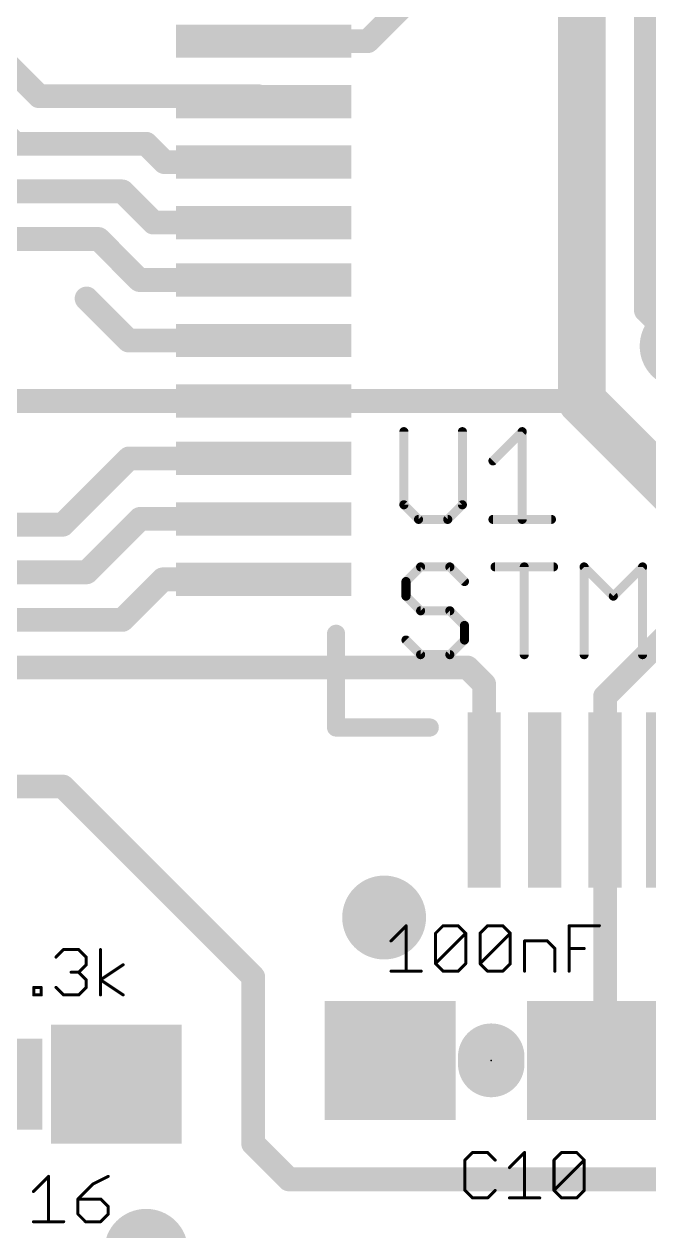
# Model space of a CAD drawing. Extents: x -0.4 to 70.1, y -0.1 to 70.1.
# Drawn here: x 12.88 to 18.12, y 39.97 to 50.11 of the extents above; entities that cross this region are included whole.
import ezdxf

# ---------------------------------------------------------------- set-up
doc = ezdxf.new("R2010")
doc.units = 0
for name, color, linetype in [('1', 22, 'CONTINUOUS'), ('18', 82, 'CONTINUOUS'), ('21', 253, 'CONTINUOUS'), ('23', 7, 'CONTINUOUS'), ('25', 253, 'CONTINUOUS'), ('27', 253, 'CONTINUOUS')]:
    doc.layers.add(name, color=color, linetype=linetype)

# ---------------------------------------------------------------- blocks, each defined once
blk = doc.blocks.new('RECT')
blk.add_solid([(-0.5, -0.5), (0.5, -0.5), (-0.5, 0.5), (0.5, 0.5)])
blk = doc.blocks.new('ROUNDV')
at = {"const_width": 0.5}
blk.add_lwpolyline([(0, -0.25, 1), (0, 0.25, 1), (0, -0.25)], format="xyb", dxfattribs=at)

msp = doc.modelspace()

# ---------------------------------------------------------------- linework, layer by layer
at = {"layer": '1'}
for points, const_width in [([(18.1, 47.7), (18.1, 53.6)], 0.2), ([(17.5606, 46.9394), (17.5606, 51.9394)], 0.4), ([(16.2, 50.4), (15.762, 49.962)], 0.2), ([(13, 49.5), (12.5, 50)], 0.2), ([(15.762, 49.962), (14.8866, 49.962)], 0.2), ([(12.3, 49.6), (12.8, 49.1)], 0.2), ([(14.8406, 49.5), (13, 49.5)], 0.2), ([(14.8406, 49.5), (14.8866, 49.454)], 0.2), ([(12.8, 49.1), (13.9, 49.1)], 0.2), ([(13.9, 49.1), (14.054, 48.946)], 0.2), ([(14.054, 48.946), (14.8866, 48.946)], 0.2), ([(13.7, 48.7), (12.6, 48.7)], 0.2), ([(13.962, 48.438), (13.7, 48.7)], 0.2), ([(14.8866, 48.438), (13.962, 48.438)], 0.2), ([(13.5, 48.3), (12.4, 48.3)], 0.2), ([(13.8446, 47.9554), (13.5, 48.3)], 0.2), ([(14.8866, 47.9554), (13.8446, 47.9554)], 0.2), ([(13.7526, 47.4474), (13.4, 47.8)], 0.2), ([(18.4, 47.4), (18.1, 47.7)], 0.2), ([(14.8866, 47.4474), (13.7526, 47.4474)], 0.2), ([(18.9, 45.6), (17.5606, 46.9394)], 0.4), ([(14.8866, 46.9394), (12.4106, 46.9394)], 0.2), ([(17.5606, 46.9394), (14.8866, 46.9394)], 0.2), ([(13.7568, 46.4568), (13.2, 45.9)], 0.2), ([(14.8866, 46.4568), (13.7568, 46.4568)], 0.2), ([(13.8488, 45.9488), (13.4, 45.5)], 0.2), ([(14.8866, 45.9488), (13.8488, 45.9488)], 0.2), ([(13.2, 45.9), (7.58, 45.9)], 0.2), ([(17.7568, 44.4568), (18.9, 45.6)], 0.2), ([(13.4, 45.5), (5.44, 45.5)], 0.2), ([(14.0408, 45.4408), (13.7, 45.1)], 0.2), ([(14.8866, 45.4408), (14.0408, 45.4408)], 0.2), ([(13.7, 45.1), (3.3, 45.1)], 0.2), ([(16.6, 44.7), (2.8, 44.7)], 0.2), ([(16.7408, 44.5592), (16.6, 44.7)], 0.2), ([(16.7408, 43.5866), (16.7408, 44.5592)], 0.2), ([(17.7568, 43.5866), (17.7568, 44.4568)], 0.2), ([(13.2, 43.7), (7.6, 43.7)], 0.2), ([(14.8, 42.1), (13.2, 43.7)], 0.2), ([(17.7568, 43.5866), (17.7568, 41.5068)], 0.2), ([(14.8, 40.7), (14.8, 42.1)], 0.2), ([(17.7568, 41.5068), (17.65, 41.4)], 0.2), ([(15.1, 40.4), (14.8, 40.7)], 0.2), ([(18.3, 40.4), (15.1, 40.4)], 0.2)]:
    msp.add_lwpolyline(points, dxfattribs=dict(at, const_width=const_width))
for points, const_width in [([(14.8866, 50.012, 1), (14.8866, 49.912)], 0.1), ([(15.7266, 49.9974, 1), (15.7974, 49.9266)], 0.1), ([(15.762, 49.912, 1), (15.762, 50.012)], 0.1), ([(13, 49.55, 1), (13, 49.45)], 0.1), ([(12.9646, 49.4646, 1), (13.0354, 49.5354)], 0.1), ([(14.876, 49.5354, 1), (14.8052, 49.4646)], 0.1), ([(14.8406, 49.45, 1), (14.8406, 49.55)], 0.1), ([(14.8512, 49.4186, 1), (14.922, 49.4894)], 0.1), ([(12.7646, 49.0646, 1), (12.8354, 49.1354)], 0.1), ([(13.9354, 49.1354, 1), (13.8646, 49.0646)], 0.1), ([(13.9, 49.05, 1), (13.9, 49.15)], 0.1), ([(14.054, 48.996, 1), (14.054, 48.896)], 0.1), ([(14.0186, 48.9106, 1), (14.0894, 48.9814)], 0.1), ([(14.8866, 48.896, 1), (14.8866, 48.996)], 0.1), ([(13.7354, 48.7354, 1), (13.6646, 48.6646)], 0.1), ([(13.7, 48.65, 1), (13.7, 48.75)], 0.1), ([(13.962, 48.488, 1), (13.962, 48.388)], 0.1), ([(13.9266, 48.4026, 1), (13.9974, 48.4734)], 0.1), ([(14.8866, 48.388, 1), (14.8866, 48.488)], 0.1), ([(13.5354, 48.3354, 1), (13.4646, 48.2646)], 0.1), ([(13.5, 48.25, 1), (13.5, 48.35)], 0.1), ([(13.8446, 48.0054, 1), (13.8446, 47.9054)], 0.1), ([(14.8866, 47.9054, 1), (14.8866, 48.0054)], 0.1), ([(13.8092, 47.92, 1), (13.88, 47.9908)], 0.1), ([(13.4354, 47.8354, 1), (13.3646, 47.7646)], 0.1), ([(18.1354, 47.7354, 1), (18.0646, 47.6646)], 0.1), ([(18.05, 47.7, 1), (18.15, 47.7)], 0.1), ([(13.7526, 47.4974, 1), (13.7526, 47.3974)], 0.1), ([(14.8866, 47.3974, 1), (14.8866, 47.4974)], 0.1), ([(13.7172, 47.412, 1), (13.788, 47.4828)], 0.1), ([(17.6313, 47.0101, 1), (17.4899, 46.8687)], 0.2), ([(14.8866, 46.9894, 1), (14.8866, 46.8894)], 0.1), ([(14.8866, 46.8894, 1), (14.8866, 46.9894)], 0.1), ([(17.4606, 46.9394, 1), (17.6606, 46.9394)], 0.2), ([(17.5606, 46.8894, 1), (17.5606, 46.9894)], 0.1), ([(13.7568, 46.5068, 1), (13.7568, 46.4068)], 0.1), ([(13.7922, 46.4214, 1), (13.7214, 46.4922)], 0.1), ([(14.8866, 46.4068, 1), (14.8866, 46.5068)], 0.1), ([(13.8488, 45.9988, 1), (13.8488, 45.8988)], 0.1), ([(13.8842, 45.9134, 1), (13.8134, 45.9842)], 0.1), ([(14.8866, 45.8988, 1), (14.8866, 45.9988)], 0.1), ([(13.1646, 45.9354, 1), (13.2354, 45.8646)], 0.1), ([(13.2, 45.85, 1), (13.2, 45.95)], 0.1), ([(13.3646, 45.5354, 1), (13.4354, 45.4646)], 0.1), ([(13.4, 45.45, 1), (13.4, 45.55)], 0.1), ([(14.0408, 45.4908, 1), (14.0408, 45.3908)], 0.1), ([(14.0762, 45.4054, 1), (14.0054, 45.4762)], 0.1), ([(14.8866, 45.3908, 1), (14.8866, 45.4908)], 0.1), ([(13.6646, 45.1354, 1), (13.7354, 45.0646)], 0.1), ([(13.7, 45.05, 1), (13.7, 45.15)], 0.1), ([(16.6354, 44.7354, 1), (16.5646, 44.6646)], 0.1), ([(16.6, 44.65, 1), (16.6, 44.75)], 0.1), ([(16.7908, 44.5592, 1), (16.6908, 44.5592)], 0.1), ([(16.7054, 44.5238, 1), (16.7762, 44.5946)], 0.1), ([(17.7214, 44.4922, 1), (17.7922, 44.4214)], 0.1), ([(17.8068, 44.4568, 1), (17.7068, 44.4568)], 0.1), ([(13.2354, 43.7354, 1), (13.1646, 43.6646)], 0.1), ([(13.2, 43.65, 1), (13.2, 43.75)], 0.1), ([(16.6908, 43.5866, 1), (16.7908, 43.5866)], 0.1), ([(17.8068, 43.5866, 1), (17.7068, 43.5866)], 0.1), ([(17.7068, 43.5866, 1), (17.8068, 43.5866)], 0.1), ([(14.85, 42.1, 1), (14.75, 42.1)], 0.1), ([(14.7646, 42.0646, 1), (14.8354, 42.1354)], 0.1), ([(17.7922, 41.4714, 1), (17.7214, 41.5422)], 0.1), ([(17.6146, 41.4354, 1), (17.6854, 41.3646)], 0.1), ([(17.7068, 41.5068, 1), (17.8068, 41.5068)], 0.1), ([(14.8354, 40.7354, 1), (14.7646, 40.6646)], 0.1), ([(14.75, 40.7, 1), (14.85, 40.7)], 0.1), ([(15.1, 40.45, 1), (15.1, 40.35)], 0.1), ([(15.0646, 40.3646, 1), (15.1354, 40.4354)], 0.1)]:
    msp.add_lwpolyline(points, format="xyb", dxfattribs=dict(at, const_width=const_width))
at = {"layer": '21'}
for points, const_width in [([(16.0662, 46.6816), (16.0662, 46.0673)], 0.0762), ([(16.5577, 46.0673), (16.5577, 46.6816)], 0.0762), ([(16.8146, 46.4359), (17.0603, 46.6816)], 0.0762), ([(17.0603, 46.6816), (17.0603, 45.9444)], 0.0762), ([(16.0662, 46.0673), (16.1891, 45.9444)], 0.0762), ([(16.4348, 45.9444), (16.5577, 46.0673)], 0.0762), ([(16.1891, 45.9444), (16.4348, 45.9444)], 0.0762), ([(16.8146, 45.9444), (17.3061, 45.9444)], 0.0762), ([(15.4962, 44.9836), (15.4962, 44.1962)], 0.1524), ([(15.4962, 44.1962), (16.2836, 44.1962)], 0.1524), ([(16.8, 41.3695), (16.8, 41.4305)], 0.5588)]:
    msp.add_lwpolyline(points, dxfattribs=dict(at, const_width=const_width))
for points, const_width in [([(16.0852, 46.6816, 1), (16.0471, 46.6816)], 0.0381), ([(16.5767, 46.6816, 1), (16.5386, 46.6816)], 0.0381), ([(17.0794, 46.6816, 1), (17.0413, 46.6816)], 0.0381), ([(17.0738, 46.6682, 1), (17.0469, 46.6951)], 0.0381), ([(16.8011, 46.4494, 1), (16.8281, 46.4224)], 0.0381), ([(16.0797, 46.0807, 1), (16.0527, 46.0538)], 0.0381), ([(16.0471, 46.0673, 1), (16.0852, 46.0673)], 0.0381), ([(16.5386, 46.0673, 1), (16.5767, 46.0673)], 0.0381), ([(16.5711, 46.0538, 1), (16.5442, 46.0807)], 0.0381), ([(16.1891, 45.9634, 1), (16.1891, 45.9253)], 0.0381), ([(16.1756, 45.9309, 1), (16.2025, 45.9579)], 0.0381), ([(16.4213, 45.9579, 1), (16.4483, 45.9309)], 0.0381), ([(16.4348, 45.9253, 1), (16.4348, 45.9634)], 0.0381), ([(16.8146, 45.9634, 1), (16.8146, 45.9253)], 0.0381), ([(17.0413, 45.9444, 1), (17.0794, 45.9444)], 0.0381), ([(17.3061, 45.9253, 1), (17.3061, 45.9634)], 0.0381), ([(15.5343, 44.9836, 1), (15.4581, 44.9836)], 0.0762), ([(15.4962, 44.2343, 1), (15.4962, 44.1581)], 0.0762), ([(15.4581, 44.1962, 1), (15.5343, 44.1962)], 0.0762), ([(16.2836, 44.1581, 1), (16.2836, 44.2343)], 0.0762), ([(16.9397, 41.4305, 1), (16.6603, 41.4305)], 0.2794), ([(16.6603, 41.3695, 1), (16.9397, 41.3695)], 0.2794)]:
    msp.add_lwpolyline(points, format="xyb", dxfattribs=dict(at, const_width=const_width))
at = {"layer": '23'}
msp.add_point((16.8, 41.4), dxfattribs=at)
at = {"layer": '25', "const_width": 0.0254}
for points in [[(16.6426, 40.6256), (16.5791, 40.5621)], [(16.5791, 40.5621), (16.5791, 40.3079)], [(16.7697, 40.6256), (16.6426, 40.6256)], [(16.8333, 40.5621), (16.7697, 40.6256)], [(16.9533, 40.4985), (17.0804, 40.6256)], [(17.0804, 40.6256), (17.0804, 40.2443)], [(17.3275, 40.5621), (17.391, 40.6256)], [(17.3275, 40.3079), (17.3275, 40.5621)], [(17.3275, 40.3079), (17.5817, 40.5621)], [(17.391, 40.6256), (17.5182, 40.6256)], [(17.5182, 40.6256), (17.5817, 40.5621)], [(17.5817, 40.5621), (17.5817, 40.3079)], [(12.9533, 40.2985), (13.0804, 40.4256)], [(13.0804, 40.4256), (13.0804, 40.0443)], [(13.4546, 40.3621), (13.3275, 40.235)], [(13.5817, 40.4256), (13.4546, 40.3621)], [(13.3275, 40.235), (13.3275, 40.1079)], [(13.5182, 40.235), (13.3275, 40.235)], [(13.5817, 40.1714), (13.5182, 40.235)], [(16.5791, 40.3079), (16.6426, 40.2443)], [(16.6426, 40.2443), (16.7697, 40.2443)], [(16.7697, 40.2443), (16.8333, 40.3079)], [(16.9533, 40.2443), (17.2075, 40.2443)], [(17.391, 40.2443), (17.3275, 40.3079)], [(17.5182, 40.2443), (17.391, 40.2443)], [(17.5817, 40.3079), (17.5182, 40.2443)], [(13.5817, 40.1079), (13.5817, 40.1714)], [(12.9533, 40.0443), (13.2075, 40.0443)], [(13.3275, 40.1079), (13.391, 40.0443)], [(13.391, 40.0443), (13.5182, 40.0443)], [(13.5182, 40.0443), (13.5817, 40.1079)]]:
    msp.add_lwpolyline(points, dxfattribs=at)
at = {"layer": '25', "const_width": 0.0127}
for points in [[(16.5854, 40.5621, 1), (16.5727, 40.5621)], [(16.5746, 40.5666, 1), (16.5836, 40.5576)], [(16.6426, 40.632, 1), (16.6426, 40.6193)], [(16.6471, 40.6211, 1), (16.6381, 40.6301)], [(16.7742, 40.6301, 1), (16.7653, 40.6211)], [(16.7697, 40.6193, 1), (16.7697, 40.632)], [(16.8288, 40.5576, 1), (16.8378, 40.5666)], [(17.0867, 40.6256, 1), (17.074, 40.6256)], [(17.0849, 40.6211, 1), (17.0759, 40.6301)], [(17.3338, 40.5621, 1), (17.3211, 40.5621)], [(17.323, 40.5666, 1), (17.332, 40.5576)], [(17.391, 40.632, 1), (17.391, 40.6193)], [(17.3955, 40.6211, 1), (17.3866, 40.6301)], [(17.5226, 40.6301, 1), (17.5137, 40.6211)], [(17.5182, 40.6193, 1), (17.5182, 40.632)], [(17.5881, 40.5621, 1), (17.5754, 40.5621)], [(17.5862, 40.5576, 1), (17.5772, 40.5666)], [(17.5772, 40.5576, 1), (17.5862, 40.5666)], [(16.9488, 40.503, 1), (16.9578, 40.494)], [(13.0867, 40.4256, 1), (13.074, 40.4256)], [(13.0849, 40.4211, 1), (13.0759, 40.4301)], [(13.4518, 40.3677, 1), (13.4574, 40.3564)], [(13.4591, 40.3576, 1), (13.4501, 40.3666)], [(13.5845, 40.4199, 1), (13.5789, 40.4313)], [(12.9488, 40.303, 1), (12.9578, 40.294)], [(13.3338, 40.235, 1), (13.3211, 40.235)], [(13.3275, 40.2413, 1), (13.3275, 40.2286)], [(13.323, 40.2395, 1), (13.332, 40.2305)], [(13.5226, 40.2395, 1), (13.5137, 40.2305)], [(13.5182, 40.2286, 1), (13.5182, 40.2413)], [(16.5836, 40.3123, 1), (16.5746, 40.3034)], [(16.5727, 40.3079, 1), (16.5854, 40.3079)], [(16.6426, 40.2507, 1), (16.6426, 40.238)], [(16.6381, 40.2398, 1), (16.6471, 40.2488)], [(16.7653, 40.2488, 1), (16.7742, 40.2398)], [(16.7697, 40.238, 1), (16.7697, 40.2507)], [(16.8378, 40.3034, 1), (16.8288, 40.3123)], [(16.9533, 40.2507, 1), (16.9533, 40.238)], [(17.074, 40.2443, 1), (17.0867, 40.2443)], [(17.2075, 40.238, 1), (17.2075, 40.2507)], [(17.332, 40.3123, 1), (17.323, 40.3034)], [(17.323, 40.3123, 1), (17.332, 40.3034)], [(17.3211, 40.3079, 1), (17.3338, 40.3079)], [(17.391, 40.2507, 1), (17.391, 40.238)], [(17.3866, 40.2398, 1), (17.3955, 40.2488)], [(17.5137, 40.2488, 1), (17.5226, 40.2398)], [(17.5182, 40.238, 1), (17.5182, 40.2507)], [(17.5754, 40.3079, 1), (17.5881, 40.3079)], [(17.5862, 40.3034, 1), (17.5772, 40.3123)], [(13.5881, 40.1714, 1), (13.5754, 40.1714)], [(13.5772, 40.1669, 1), (13.5862, 40.1759)], [(12.9533, 40.0506, 1), (12.9533, 40.038)], [(13.074, 40.0443, 1), (13.0867, 40.0443)], [(13.2075, 40.038, 1), (13.2075, 40.0506)], [(13.3211, 40.1079, 1), (13.3338, 40.1079)], [(13.332, 40.1123, 1), (13.323, 40.1034)], [(13.391, 40.0506, 1), (13.391, 40.038)], [(13.3866, 40.0398, 1), (13.3955, 40.0488)], [(13.5137, 40.0488, 1), (13.5226, 40.0398)], [(13.5182, 40.038, 1), (13.5182, 40.0506)], [(13.5754, 40.1079, 1), (13.5881, 40.1079)], [(13.5862, 40.1034, 1), (13.5772, 40.1123)]]:
    msp.add_lwpolyline(points, format="xyb", dxfattribs=at)
at = {"layer": '27'}
for points, const_width in [([(16.2066, 45.5453), (16.0837, 45.4225)], 0.0762), ([(16.4523, 45.5453), (16.2066, 45.5453)], 0.0762), ([(16.5752, 45.4225), (16.4523, 45.5453)], 0.0762), ([(16.8321, 45.5453), (17.3236, 45.5453)], 0.0762), ([(17.0779, 44.8081), (17.0779, 45.5453)], 0.0762), ([(17.5805, 44.8081), (17.5805, 45.5453)], 0.0762), ([(17.5805, 45.5453), (17.8263, 45.2996)], 0.0762), ([(17.8263, 45.2996), (18.072, 45.5453)], 0.0762), ([(18.072, 45.5453), (18.072, 44.8081)], 0.0762), ([(16.0837, 45.4225), (16.0837, 45.2996)], 0.0762), ([(16.0837, 45.2996), (16.2066, 45.1767)], 0.0762), ([(16.2066, 45.1767), (16.4523, 45.1767)], 0.0762), ([(16.4523, 45.1767), (16.5752, 45.0538)], 0.0762), ([(16.5752, 45.0538), (16.5752, 44.931)], 0.0762), ([(16.2066, 44.8081), (16.0837, 44.931)], 0.0762), ([(16.5752, 44.931), (16.4523, 44.8081)], 0.0762), ([(16.4523, 44.8081), (16.2066, 44.8081)], 0.0762), ([(15.9577, 42.4035), (16.0848, 42.5306)], 0.0254), ([(16.0848, 42.5306), (16.0848, 42.1493)], 0.0254), ([(16.3319, 42.4671), (16.3954, 42.5306)], 0.0254), ([(16.3319, 42.2129), (16.3319, 42.4671)], 0.0254), ([(16.3319, 42.2129), (16.5861, 42.4671)], 0.0254), ([(16.3954, 42.5306), (16.5225, 42.5306)], 0.0254), ([(16.5225, 42.5306), (16.5861, 42.4671)], 0.0254), ([(16.5861, 42.4671), (16.5861, 42.2129)], 0.0254), ([(16.7061, 42.4671), (16.7696, 42.5306)], 0.0254), ([(16.7061, 42.2129), (16.7061, 42.4671)], 0.0254), ([(16.7061, 42.2129), (16.9603, 42.4671)], 0.0254), ([(16.7696, 42.5306), (16.8967, 42.5306)], 0.0254), ([(16.8967, 42.5306), (16.9603, 42.4671)], 0.0254), ([(16.9603, 42.4671), (16.9603, 42.2129)], 0.0254), ([(17.4545, 42.1493), (17.4545, 42.5306)], 0.0254), ([(17.4545, 42.5306), (17.7087, 42.5306)], 0.0254), ([(17.0803, 42.1493), (17.0803, 42.4035)], 0.0254), ([(17.0803, 42.4035), (17.2709, 42.4035)], 0.0254), ([(17.2709, 42.4035), (17.3345, 42.34)], 0.0254), ([(13.1427, 42.2671), (13.2062, 42.3306)], 0.0254), ([(13.2062, 42.3306), (13.3333, 42.3306)], 0.0254), ([(13.3333, 42.3306), (13.3969, 42.2671)], 0.0254), ([(13.3969, 42.2671), (13.3969, 42.2035)], 0.0254), ([(13.5169, 41.9493), (13.5169, 42.3306)], 0.0254), ([(17.3345, 42.34), (17.3345, 42.1493)], 0.0254), ([(17.4545, 42.34), (17.5816, 42.34)], 0.0254), ([(13.3969, 42.2035), (13.3333, 42.14)], 0.0254), ([(13.5169, 42.0764), (13.7075, 42.2035)], 0.0254), ([(16.3954, 42.1493), (16.3319, 42.2129)], 0.0254), ([(16.5861, 42.2129), (16.5225, 42.1493)], 0.0254), ([(16.7696, 42.1493), (16.7061, 42.2129)], 0.0254), ([(16.9603, 42.2129), (16.8967, 42.1493)], 0.0254), ([(13.3333, 42.14), (13.2698, 42.14)], 0.0254), ([(13.3333, 42.14), (13.3969, 42.0764)], 0.0254), ([(13.3969, 42.0764), (13.3969, 42.0129)], 0.0254), ([(13.7075, 41.9493), (13.5169, 42.0764)], 0.0254), ([(15.9577, 42.1493), (16.2119, 42.1493)], 0.0254), ([(16.5225, 42.1493), (16.3954, 42.1493)], 0.0254), ([(16.8967, 42.1493), (16.7696, 42.1493)], 0.0254), ([(12.9555, 41.9493), (12.9555, 42.0129)], 0.0254), ([(12.9555, 42.0129), (13.0191, 42.0129)], 0.0254), ([(13.0191, 42.0129), (13.0191, 41.9493)], 0.0254), ([(13.2062, 41.9493), (13.1427, 42.0129)], 0.0254), ([(13.3969, 42.0129), (13.3333, 41.9493)], 0.0254), ([(13.0191, 41.9493), (12.9555, 41.9493)], 0.0254), ([(13.3333, 41.9493), (13.2062, 41.9493)], 0.0254)]:
    msp.add_lwpolyline(points, dxfattribs=dict(at, const_width=const_width))
for points, const_width in [([(16.2066, 45.5644, 1), (16.2066, 45.5263)], 0.0381), ([(16.22, 45.5319, 1), (16.1931, 45.5588)], 0.0381), ([(16.4658, 45.5588, 1), (16.4388, 45.5319)], 0.0381), ([(16.4523, 45.5263, 1), (16.4523, 45.5644)], 0.0381), ([(16.8321, 45.5644, 1), (16.8321, 45.5263)], 0.0381), ([(17.0969, 45.5453, 1), (17.0588, 45.5453)], 0.0381), ([(17.3236, 45.5263, 1), (17.3236, 45.5644)], 0.0381), ([(17.5996, 45.5453, 1), (17.5615, 45.5453)], 0.0381), ([(17.594, 45.5588, 1), (17.5671, 45.5319)], 0.0381), ([(18.0911, 45.5453, 1), (18.053, 45.5453)], 0.0381), ([(18.0855, 45.5319, 1), (18.0585, 45.5588)], 0.0381), ([(16.1027, 45.4225, 1), (16.0646, 45.4225)], 0.0381), ([(16.0702, 45.4359, 1), (16.0972, 45.409)], 0.0381), ([(16.5617, 45.409, 1), (16.5886, 45.4359)], 0.0381), ([(16.0646, 45.2996, 1), (16.1027, 45.2996)], 0.0381), ([(16.0972, 45.3131, 1), (16.0702, 45.2861)], 0.0381), ([(17.8128, 45.3131, 1), (17.8397, 45.2861)], 0.0381), ([(17.8128, 45.2861, 1), (17.8397, 45.3131)], 0.0381), ([(16.2066, 45.1958, 1), (16.2066, 45.1577)], 0.0381), ([(16.4658, 45.1902, 1), (16.4388, 45.1632)], 0.0381), ([(16.4523, 45.1577, 1), (16.4523, 45.1958)], 0.0381), ([(16.1931, 45.1632, 1), (16.22, 45.1902)], 0.0381), ([(16.5942, 45.0538, 1), (16.5561, 45.0538)], 0.0381), ([(16.5617, 45.0404, 1), (16.5886, 45.0673)], 0.0381), ([(16.0972, 44.9444, 1), (16.0702, 44.9175)], 0.0381), ([(16.5561, 44.931, 1), (16.5942, 44.931)], 0.0381), ([(16.5886, 44.9175, 1), (16.5617, 44.9444)], 0.0381), ([(16.2066, 44.8272, 1), (16.2066, 44.7891)], 0.0381), ([(16.1931, 44.7946, 1), (16.22, 44.8216)], 0.0381), ([(16.4388, 44.8216, 1), (16.4658, 44.7946)], 0.0381), ([(16.4523, 44.7891, 1), (16.4523, 44.8272)], 0.0381), ([(17.0588, 44.8081, 1), (17.0969, 44.8081)], 0.0381), ([(17.5615, 44.8081, 1), (17.5996, 44.8081)], 0.0381), ([(18.053, 44.8081, 1), (18.0911, 44.8081)], 0.0381), ([(16.0911, 42.5306, 1), (16.0784, 42.5306)], 0.0127), ([(16.0893, 42.5261, 1), (16.0803, 42.5351)], 0.0127), ([(16.3382, 42.4671, 1), (16.3255, 42.4671)], 0.0127), ([(16.3274, 42.4716, 1), (16.3364, 42.4626)], 0.0127), ([(16.3954, 42.537, 1), (16.3954, 42.5243)], 0.0127), ([(16.3999, 42.5261, 1), (16.3909, 42.5351)], 0.0127), ([(16.527, 42.5351, 1), (16.518, 42.5261)], 0.0127), ([(16.5225, 42.5243, 1), (16.5225, 42.537)], 0.0127), ([(16.5924, 42.4671, 1), (16.5797, 42.4671)], 0.0127), ([(16.5906, 42.4626, 1), (16.5816, 42.4716)], 0.0127), ([(16.5816, 42.4626, 1), (16.5906, 42.4716)], 0.0127), ([(16.7124, 42.4671, 1), (16.6997, 42.4671)], 0.0127), ([(16.7016, 42.4716, 1), (16.7106, 42.4626)], 0.0127), ([(16.7696, 42.537, 1), (16.7696, 42.5243)], 0.0127), ([(16.7741, 42.5261, 1), (16.7651, 42.5351)], 0.0127), ([(16.9012, 42.5351, 1), (16.8922, 42.5261)], 0.0127), ([(16.8967, 42.5243, 1), (16.8967, 42.537)], 0.0127), ([(16.9666, 42.4671, 1), (16.9539, 42.4671)], 0.0127), ([(16.9648, 42.4626, 1), (16.9558, 42.4716)], 0.0127), ([(16.9558, 42.4626, 1), (16.9648, 42.4716)], 0.0127), ([(17.4608, 42.5306, 1), (17.4481, 42.5306)], 0.0127), ([(17.4545, 42.537, 1), (17.4545, 42.5243)], 0.0127), ([(17.7087, 42.5243, 1), (17.7087, 42.537)], 0.0127), ([(15.9532, 42.408, 1), (15.9622, 42.399)], 0.0127), ([(17.0866, 42.4035, 1), (17.0739, 42.4035)], 0.0127), ([(17.0803, 42.4099, 1), (17.0803, 42.3972)], 0.0127), ([(17.2754, 42.408, 1), (17.2665, 42.399)], 0.0127), ([(17.2709, 42.3972, 1), (17.2709, 42.4099)], 0.0127), ([(13.1382, 42.2716, 1), (13.1471, 42.2626)], 0.0127), ([(13.2062, 42.337, 1), (13.2062, 42.3243)], 0.0127), ([(13.2107, 42.3261, 1), (13.2017, 42.3351)], 0.0127), ([(13.3378, 42.3351, 1), (13.3288, 42.3261)], 0.0127), ([(13.3333, 42.3243, 1), (13.3333, 42.337)], 0.0127), ([(13.4032, 42.2671, 1), (13.3905, 42.2671)], 0.0127), ([(13.3924, 42.2626, 1), (13.4014, 42.2716)], 0.0127), ([(13.5232, 42.3306, 1), (13.5105, 42.3306)], 0.0127), ([(17.3408, 42.34, 1), (17.3281, 42.34)], 0.0127), ([(17.33, 42.3355, 1), (17.339, 42.3445)], 0.0127), ([(17.4545, 42.3463, 1), (17.4545, 42.3336)], 0.0127), ([(17.5816, 42.3336, 1), (17.5816, 42.3463)], 0.0127), ([(13.3905, 42.2035, 1), (13.4032, 42.2035)], 0.0127), ([(13.4014, 42.199, 1), (13.3924, 42.208)], 0.0127), ([(13.711, 42.1982, 1), (13.704, 42.2088)], 0.0127), ([(16.3364, 42.2173, 1), (16.3274, 42.2084)], 0.0127), ([(16.3274, 42.2173, 1), (16.3364, 42.2084)], 0.0127), ([(16.3255, 42.2129, 1), (16.3382, 42.2129)], 0.0127), ([(16.5797, 42.2129, 1), (16.5924, 42.2129)], 0.0127), ([(16.5906, 42.2084, 1), (16.5816, 42.2173)], 0.0127), ([(16.6997, 42.2129, 1), (16.7124, 42.2129)], 0.0127), ([(16.7106, 42.2173, 1), (16.7016, 42.2084)], 0.0127), ([(16.7016, 42.2173, 1), (16.7106, 42.2084)], 0.0127), ([(16.9539, 42.2129, 1), (16.9666, 42.2129)], 0.0127), ([(16.9648, 42.2084, 1), (16.9558, 42.2173)], 0.0127), ([(13.2698, 42.1463, 1), (13.2698, 42.1336)], 0.0127), ([(13.3378, 42.1445, 1), (13.3288, 42.1355)], 0.0127), ([(13.3288, 42.1445, 1), (13.3378, 42.1355)], 0.0127), ([(13.3333, 42.1336, 1), (13.3333, 42.1463)], 0.0127), ([(13.4032, 42.0764, 1), (13.3905, 42.0764)], 0.0127), ([(13.3924, 42.0719, 1), (13.4014, 42.0809)], 0.0127), ([(13.5204, 42.0817, 1), (13.5133, 42.0711)], 0.0127), ([(13.5133, 42.0817, 1), (13.5204, 42.0711)], 0.0127), ([(15.9577, 42.1557, 1), (15.9577, 42.143)], 0.0127), ([(16.0784, 42.1493, 1), (16.0911, 42.1493)], 0.0127), ([(16.2119, 42.143, 1), (16.2119, 42.1557)], 0.0127), ([(16.3954, 42.1557, 1), (16.3954, 42.143)], 0.0127), ([(16.3909, 42.1448, 1), (16.3999, 42.1538)], 0.0127), ([(16.518, 42.1538, 1), (16.527, 42.1448)], 0.0127), ([(16.5225, 42.143, 1), (16.5225, 42.1557)], 0.0127), ([(16.7696, 42.1557, 1), (16.7696, 42.143)], 0.0127), ([(16.7651, 42.1448, 1), (16.7741, 42.1538)], 0.0127), ([(16.8922, 42.1538, 1), (16.9012, 42.1448)], 0.0127), ([(16.8967, 42.143, 1), (16.8967, 42.1557)], 0.0127), ([(17.0739, 42.1493, 1), (17.0866, 42.1493)], 0.0127), ([(17.3281, 42.1493, 1), (17.3408, 42.1493)], 0.0127), ([(17.4481, 42.1493, 1), (17.4608, 42.1493)], 0.0127), ([(12.9619, 42.0129, 1), (12.9492, 42.0129)], 0.0127), ([(12.9555, 42.0192, 1), (12.9555, 42.0065)], 0.0127), ([(13.0254, 42.0129, 1), (13.0128, 42.0129)], 0.0127), ([(13.0191, 42.0065, 1), (13.0191, 42.0192)], 0.0127), ([(13.1471, 42.0173, 1), (13.1382, 42.0084)], 0.0127), ([(13.3905, 42.0129, 1), (13.4032, 42.0129)], 0.0127), ([(13.4014, 42.0084, 1), (13.3924, 42.0173)], 0.0127), ([(12.9492, 41.9493, 1), (12.9619, 41.9493)], 0.0127), ([(12.9555, 41.9556, 1), (12.9555, 41.943)], 0.0127), ([(13.0128, 41.9493, 1), (13.0254, 41.9493)], 0.0127), ([(13.0191, 41.943, 1), (13.0191, 41.9556)], 0.0127), ([(13.2062, 41.9556, 1), (13.2062, 41.943)], 0.0127), ([(13.2017, 41.9448, 1), (13.2107, 41.9538)], 0.0127), ([(13.3288, 41.9538, 1), (13.3378, 41.9448)], 0.0127), ([(13.3333, 41.943, 1), (13.3333, 41.9556)], 0.0127), ([(13.5105, 41.9493, 1), (13.5232, 41.9493)], 0.0127), ([(13.704, 41.944, 1), (13.711, 41.9546)], 0.0127)]:
    msp.add_lwpolyline(points, format="xyb", dxfattribs=dict(at, const_width=const_width))

# ---------------------------------------------------------------- block references
at = {"layer": '1', "xscale": 0.2794, "yscale": 1.4732}
for p, rotation in [((14.8866, 49.962), 270), ((14.8866, 49.454), 270), ((14.8866, 48.946), 270), ((14.8866, 48.438), 270), ((14.8866, 47.9554), 270), ((14.8866, 47.4474), 270), ((14.8866, 46.9394), 270), ((14.8866, 46.4568), 270), ((14.8866, 45.9488), 270), ((14.8866, 45.4408), 270), ((16.7408, 43.5866), 180), ((17.2488, 43.5866), 180), ((17.7568, 43.5866), 180), ((18.2394, 43.5866), 180)]:
    msp.add_blockref('RECT', p, dxfattribs=dict(at, rotation=rotation))
at = {"layer": '1', "xscale": 1.1, "rotation": 180}
for p in [(15.95, 41.4), (17.65, 41.4), (13.65, 41.2)]:
    msp.add_blockref('RECT', p, dxfattribs=at)
at = {"layer": '18', "xscale": 0.7048, "yscale": 0.7048}
for p in [(18.4, 47.4), (18.4, 47.4), (15.9, 42.6), (15.9, 42.6), (13.9, 39.8), (13.9, 39.8)]:
    msp.add_blockref('ROUNDV', p, dxfattribs=at)
at = {"layer": '21', "xscale": 0.4572, "yscale": 0.762, "rotation": 180}
msp.add_blockref('RECT', (12.8, 41.2), dxfattribs=at)

doc.saveas('drawing.dxf')
